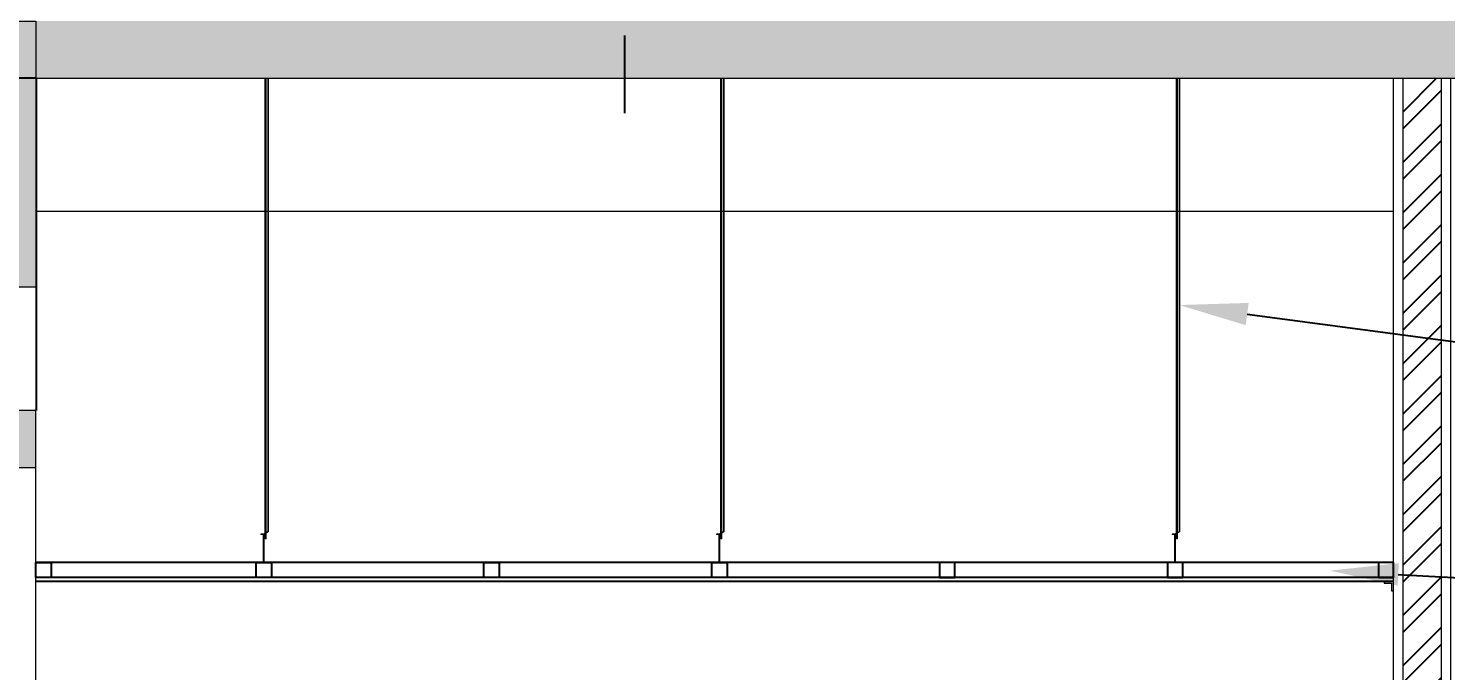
# Model space of a CAD drawing. Header units: inches. Extents: x 249 to 1192, y -18 to 440.
# Drawn here: x 711.862 to 715.594, y 183.632 to 185.323 of the extents above; entities that cross this region are included whole.
import ezdxf
from ezdxf import colors
from ezdxf.entities.mleader import LeaderData, LeaderLine
from ezdxf.math import Vec2, Vec3

# ---------------------------------------------------------------- set-up
doc = ezdxf.new("R2010")
doc.units = ezdxf.units.IN
doc.header["$MEASUREMENT"] = 0
for name, color, linetype, lineweight in [('ARSIR BETON', 8, 'Continuous', 0), ('BALOK', 3, 'Continuous', 20), ('BESI', 201, 'Continuous', 0), ('DINDING', 6, 'Continuous', 0), ('DINDING2', 137, 'Continuous', 20), ('TEXT (KETERANGAN)', 7, 'Continuous', 25)]:
    doc.layers.add(name, color=color, linetype=linetype, lineweight=lineweight)
for name, color, linetype in [('ARSIR DINDING', 64, 'Continuous'), ('KOLOM', 5, 'Continuous'), ('PLAFOND', 42, 'Continuous')]:
    doc.layers.add(name, color=color, linetype=linetype)
doc.styles.get("Standard").update_dxf_attribs({"font": 'arial.ttf'})

# ---------------------------------------------------------------- blocks, each defined once
blk = doc.blocks.new('B1')
at = {"layer": 'ARSIR BETON'}
blk.add_hatch(color=256, dxfattribs=at).paths.add_polyline_path([(364.6452, 149.9333), (364.1952, 149.9333), (364.1952, 149.2333), (364.6452, 149.2333)])
at = {"layer": 'BALOK'}
blk.add_lwpolyline([(364.1952, 149.9333), (364.6452, 149.9333), (364.6452, 149.2333), (364.1952, 149.2333)], close=True, dxfattribs=at)
blk = doc.blocks.new('potongan dd')
at = {"layer": 'ARSIR BETON'}
h = blk.add_hatch(color=256, dxfattribs=at)
h.paths.add_polyline_path([(693.2572, 185.1921), (693.2572, 185.3421), (693.1072, 185.3421), (692.9572, 185.3421), (692.9572, 184.6421), (693.2572, 184.6421)])
h.paths.add_polyline_path([(695.3067, 185.3421), (693.2572, 185.3421), (693.2572, 185.1921), (695.3067, 185.1921)])
h.paths.add_polyline_path([(719.7567, 185.1921), (719.7567, 185.3421), (703.4572, 185.3421), (703.4572, 185.1921)])
h.paths.add_polyline_path([(697.7072, 185.1921), (697.7072, 185.3421), (695.7567, 185.3421), (695.7567, 185.1921)])
h = blk.add_hatch(color=256, dxfattribs=at)
h.paths.add_polyline_path([(709.382, 185.3421), (709.382, 185.1921), (711.3067, 185.1921), (711.3067, 185.3421)])
h.paths.add_polyline_path([(716.1454, 185.1921), (716.1454, 185.3421), (711.7567, 185.3421), (711.7567, 185.1921), (711.8822, 185.1921)])
blk.add_hatch(color=256, dxfattribs=at).paths.add_polyline_path([(711.8817, 184.3171), (711.7317, 184.3171), (711.7317, 184.1671), (711.8817, 184.1671)])
at = {"layer": 'ARSIR DINDING'}
h = blk.add_hatch(dxfattribs=at)
h.set_pattern_fill('ANSI32', color=256, scale=0.25, style=0)
h.set_pattern_definition([(45, (715.48219, 182.71714), (-0.0662913, 0.0662913), []), (45, (715.526385, 182.71714), (-0.0662913, 0.0662913), [])])
h.paths.add_polyline_path([(715.5822, 185.1921), (715.4822, 185.1921), (715.4822, 182.7171), (715.5822, 182.7171)])
blk.add_line((713.4317, 185.3042), (713.4317, 185.1))
at = {"layer": 'BALOK'}
for points in [[(703.7567, 185.1921), (719.7567, 185.1921)], [(709.232, 185.1921), (716.1454, 185.1921)], [(711.8817, 184.8421), (715.4572, 184.8421)], [(711.8817, 184.8421), (715.4572, 184.8421)], [(711.7317, 184.1671), (711.8817, 184.1671), (711.8817, 184.3171), (711.7317, 184.3171), (711.7317, 184.1671)]]:
    blk.add_lwpolyline(points, dxfattribs=at)
at = {"layer": 'BESI', "ltscale": 0.1}
for p, q in [((712.486, 183.9938), (712.486, 185.1921)), ((712.486, 183.9938), (712.486, 185.1921)), ((712.488, 183.9949), (712.488, 185.1921)), ((712.488, 183.9949), (712.488, 185.1921)), ((712.4926, 185.1921), (712.4926, 183.9976)), ((712.4926, 185.1921), (712.4926, 183.9976)), ((712.4933, 185.1921), (712.4933, 183.9971)), ((712.4933, 185.1921), (712.4933, 183.9971)), ((713.686, 183.9938), (713.686, 185.1921)), ((713.686, 183.9938), (713.686, 185.1921)), ((713.688, 183.9949), (713.688, 185.1921)), ((713.688, 183.9949), (713.688, 185.1921)), ((713.6926, 185.1921), (713.6926, 183.9976)), ((713.6926, 185.1921), (713.6926, 183.9976)), ((713.6933, 185.1921), (713.6933, 183.9971)), ((713.6933, 185.1921), (713.6933, 183.9971)), ((714.886, 183.9938), (714.886, 185.1921)), ((714.886, 183.9938), (714.886, 185.1921)), ((714.888, 183.9949), (714.888, 185.1921)), ((714.888, 183.9949), (714.888, 185.1921)), ((714.8926, 185.1921), (714.8926, 183.9976)), ((714.8926, 185.1921), (714.8926, 183.9976)), ((714.8933, 185.1921), (714.8933, 183.9971)), ((714.8933, 185.1921), (714.8933, 183.9971)), ((712.4821, 183.9915), (712.4743, 183.9915)), ((712.4743, 183.9915), (712.4743, 183.9908)), ((712.4823, 183.9908), (712.4743, 183.9908)), ((712.4926, 183.9976), (712.4821, 183.9915)), ((712.4933, 183.9971), (712.4823, 183.9908)), ((712.486, 183.9787), (712.486, 183.9929)), ((712.488, 183.9787), (712.486, 183.9787)), ((712.488, 183.9787), (712.486, 183.9787)), ((712.488, 183.9787), (712.486, 183.9787)), ((712.488, 183.9787), (712.486, 183.9787)), ((712.488, 183.9787), (712.488, 183.9941)), ((713.6821, 183.9915), (713.6743, 183.9915)), ((713.6743, 183.9915), (713.6743, 183.9908)), ((713.6823, 183.9908), (713.6743, 183.9908)), ((713.6926, 183.9976), (713.6821, 183.9915)), ((713.6933, 183.9971), (713.6823, 183.9908)), ((713.686, 183.9787), (713.686, 183.9929)), ((713.688, 183.9787), (713.686, 183.9787)), ((713.688, 183.9787), (713.686, 183.9787)), ((713.688, 183.9787), (713.686, 183.9787)), ((713.688, 183.9787), (713.686, 183.9787)), ((713.688, 183.9787), (713.688, 183.9941)), ((714.8821, 183.9915), (714.8743, 183.9915)), ((714.8743, 183.9915), (714.8743, 183.9908)), ((714.8823, 183.9908), (714.8743, 183.9908)), ((714.8926, 183.9976), (714.8821, 183.9915)), ((714.8933, 183.9971), (714.8823, 183.9908)), ((714.886, 183.9787), (714.886, 183.9929)), ((714.888, 183.9787), (714.886, 183.9787)), ((714.888, 183.9787), (714.886, 183.9787)), ((714.888, 183.9787), (714.886, 183.9787)), ((714.888, 183.9787), (714.886, 183.9787)), ((714.888, 183.9787), (714.888, 183.9941))]:
    blk.add_line(p, q, dxfattribs=at)
for points in [[(712.4823, 183.9908), (712.4823, 183.9171), (712.4816, 183.9171), (712.4816, 183.9908)], [(713.6823, 183.9908), (713.6823, 183.9171), (713.6816, 183.9171), (713.6816, 183.9908)], [(714.8823, 183.9908), (714.8823, 183.9171), (714.8816, 183.9171), (714.8816, 183.9908)]]:
    blk.add_lwpolyline(points, dxfattribs=at)
at = {"layer": 'DINDING'}
blk.add_lwpolyline([(715.4572, 185.1921), (715.6072, 185.1921), (715.6072, 180.6271), (715.4572, 180.6271)], close=True, dxfattribs=at)
blk.add_lwpolyline([(715.4572, 185.1921), (715.6072, 185.1921), (715.6072, 180.6271), (715.4572, 180.6271)], close=True, dxfattribs=at)
blk.add_lwpolyline([(711.7317, 184.3171), (711.7317, 180.6271), (711.8817, 180.6271), (711.8817, 184.3171)], dxfattribs=at)
at = {"layer": 'DINDING2'}
blk.add_lwpolyline([(715.5822, 180.6271), (715.4822, 180.6271), (715.4822, 185.1921), (715.5822, 185.1921)], close=True, dxfattribs=at)
blk.add_lwpolyline([(715.5822, 180.6271), (715.4822, 180.6271), (715.4822, 185.1921), (715.5822, 185.1921)], close=True, dxfattribs=at)
blk.add_lwpolyline([(715.4572, 183.8671), (715.4322, 183.8671), (715.4322, 183.8621), (715.4522, 183.8621), (715.4522, 183.8421), (715.4572, 183.8421), (715.4572, 183.8671)], dxfattribs=at)
at = {"layer": 'KOLOM'}
for points in [[(711.8822, 185.1921), (711.1822, 185.1921), (711.1822, 183.1671)], [(711.8822, 185.1921), (711.8822, 184.3171)]]:
    blk.add_lwpolyline(points, dxfattribs=at)
at = {"layer": 'PLAFOND'}
for points in [[(715.4572, 183.9171), (711.8817, 183.9171)], [(715.4572, 183.8771), (711.8817, 183.8771)], [(715.4572, 183.8671), (711.8817, 183.8671)]]:
    blk.add_lwpolyline(points, dxfattribs=at)
for points in [[(711.9217, 183.8771), (711.8817, 183.8771), (711.8817, 183.9171), (711.9217, 183.9171)], [(712.5019, 183.8771), (712.4619, 183.8771), (712.4619, 183.9171), (712.5019, 183.9171)], [(713.1019, 183.8771), (713.0619, 183.8771), (713.0619, 183.9171), (713.1019, 183.9171)], [(713.7019, 183.8771), (713.6619, 183.8771), (713.6619, 183.9171), (713.7019, 183.9171)], [(714.2619, 183.8771), (714.3019, 183.8771), (714.3019, 183.9171), (714.2619, 183.9171)], [(714.8619, 183.8771), (714.9019, 183.8771), (714.9019, 183.9171), (714.8619, 183.9171)], [(715.4172, 183.8771), (715.4572, 183.8771), (715.4572, 183.9171), (715.4172, 183.9171)]]:
    blk.add_lwpolyline(points, close=True, dxfattribs=at)
blk.add_blockref('B1', (347.2365, 35.4088))

msp = doc.modelspace()

# ---------------------------------------------------------------- block references
msp.add_blockref('potongan dd', (0, 0))

# ---------------------------------------------------------------- leaders
at = {"layer": 'TEXT (KETERANGAN)'}
ml = msp.add_multileader_mtext('Standard', dxfattribs=at)
ml.set_content('BESI PENGGANTUNG ', color=256)
ml.set_leader_properties()
ml.build(insert=Vec2(0, 0))
ml.multileader.update_dxf_attribs({"dogleg_length": 0.36, "arrow_head_size": 0.18})
ctx = ml.context
ctx.base_point, ctx.char_height, ctx.arrow_head_size, ctx.landing_gap_size, ctx.plane_origin = Vec3(723.2898, 183.9226), 0.18, 0.18, 0.09, Vec3(721.4951, 182.8741)
notes = []
notes.append((ctx, [(0, (1, 1, 0), (719.9529, 183.9226), (1, 0), 3.3369, [(0, [(714.8933, 184.5946)], 0, [])])]))
ctx.mtext.insert, ctx.mtext.flow_direction = Vec3(723.3798, 184.0142), 5
ml = msp.add_multileader_mtext('Standard', dxfattribs=at)
ml.set_content('RANGKA HOLLOW 40.40.4', color=256)
ml.set_leader_properties()
ml.build(insert=Vec2(0, 0))
ml.multileader.update_dxf_attribs({"dogleg_length": 0.36, "arrow_head_size": 0.18})
ctx = ml.context
ctx.base_point, ctx.char_height, ctx.arrow_head_size, ctx.landing_gap_size, ctx.plane_origin = Vec3(723.2898, 183.6393), 0.18, 0.18, 0.09, Vec3(721.4951, 182.5907)
notes.append((ctx, [(0, (1, 1, 0), (719.9529, 183.6393), (1, 0), 3.3369, [(0, [(715.2899, 183.8953)], 0, [])])]))
ctx.mtext.insert, ctx.mtext.flow_direction = Vec3(723.3798, 183.7308), 5
for ctx, leaders in notes:
    for number, flags, end, landing, length, lines in leaders:
        leader = LeaderData()
        leader.index, (leader.has_last_leader_line, leader.has_dogleg_vector, leader.attachment_direction) = number, flags
        leader.last_leader_point, leader.dogleg_vector, leader.dogleg_length = Vec3(end), Vec3(landing), length
        for number, points, colour, breaks in lines:
            line = LeaderLine()
            line.index, line.vertices, line.color, line.breaks = number, Vec3.list(points), colors.encode_raw_color(colour), breaks
            leader.lines.append(line)
        ctx.leaders.append(leader)

doc.saveas('drawing.dxf')
